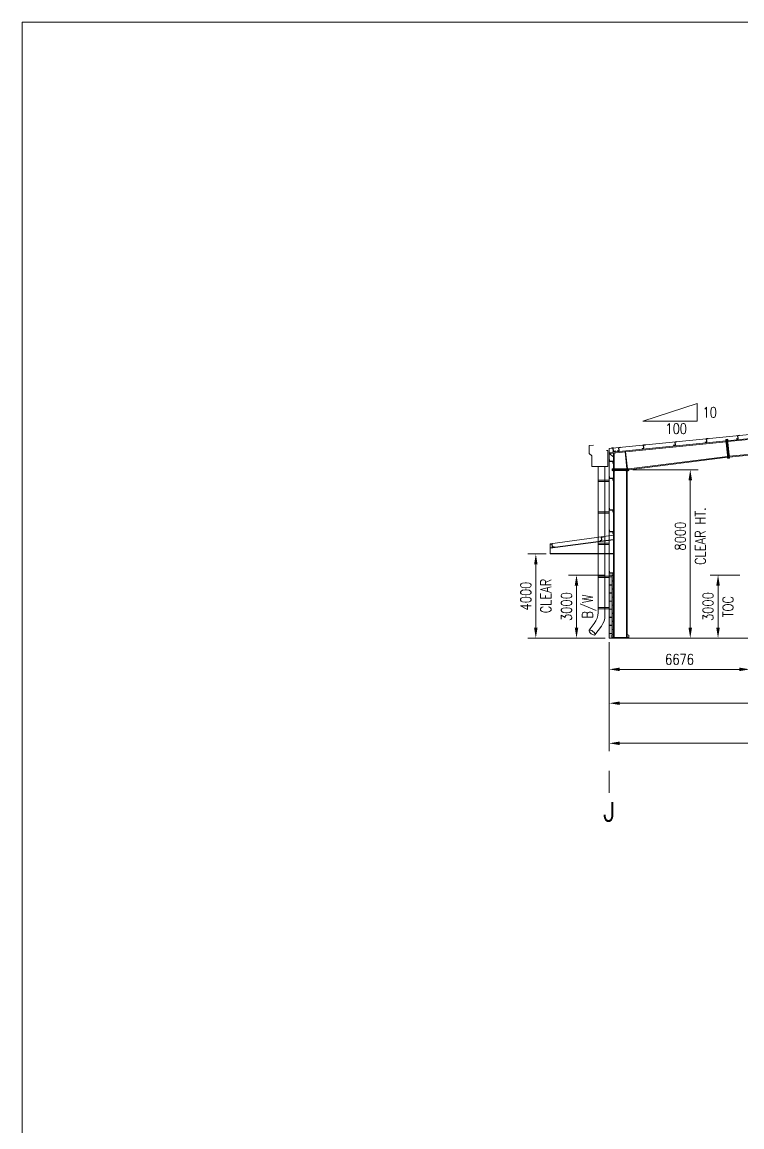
# Model space of a CAD drawing. Header units: millimetres. Extents: x 68421 to 1479662, y -51504 to 144751.
# Drawn here: x 554137 to 588317, y 50032 to 102496 of the extents above; entities that cross this region are included whole.
import ezdxf
from ezdxf.enums import TextEntityAlignment as Align

# ---------------------------------------------------------------- set-up
doc = ezdxf.new("R2010")
doc.units = ezdxf.units.MM
doc.header["$LTSCALE"] = 0.35
doc.header["$MEASUREMENT"] = 0
doc.linetypes.add('CENTER', pattern=[6884.562, 4302.852, -860.57, 860.57, -860.57])
doc.linetypes.add('CONTIN', pattern=[0, 0, 0])
doc.layers.get('0').update_dxf_attribs({"linetype": 'CONTIN'})
doc.styles.add('ROMANT', font='simplex.shx')
doc.styles.add('S', font='simplex.shx')
doc.styles.add('SIMPLEX', font='simplex.shx', dxfattribs={"width": 0.8})

msp = doc.modelspace()

# ---------------------------------------------------------------- hatches: boundary and pattern name
at = {"lineweight": 0}
msp.add_hatch(color=254, dxfattribs=at).paths.add_polyline_path([(582016.79799, 76239.66906), (582016.79799, 73239.66906), (582216.81146, 73239.66906), (582216.81146, 76239.66906)])

# ---------------------------------------------------------------- linework, layer by layer
at = {"color": 5, "lineweight": 0}
for p, q in [((582016.79799, 82254.57323), (607106.79799, 84763.57359)), ((582016.79799, 76239.66906), (582016.79799, 82254.57323)), ((582216.79922, 78125.45514), (579216.79922, 77724.19271))]:
    msp.add_line(p, q, dxfattribs=at)
at = {"linetype": 'Continuous', "lineweight": 0}
for p, q in [((586191.29753, 84383.85761), (583619.10033, 83538.19348)), ((586191.29753, 83538.19348), (586191.29753, 84383.85761)), ((586191.29753, 83538.19348), (583619.10033, 83538.19348)), ((582016.79799, 82053.57606), (582020.58911, 82015.66485)), ((582020.58911, 82015.66485), (582216.7985, 81859.13593)), ((582016.79799, 73239.66906), (632916.79799, 73239.66906))]:
    msp.add_line(p, q, dxfattribs=at)
at = {"lineweight": 0}
for p, q in [((587640.76227, 82615.97154), (595845.38905, 83436.43284)), ((587644.60315, 82578.06639), (595849.22977, 83398.52926)), ((582016.79799, 82053.57606), (587564.9404, 82608.38937)), ((582016.79799, 82015.28574), (587568.78129, 82570.48421)), ((587662.53151, 82652.59296), (587536.16139, 82639.95526)), ((587670.11403, 82576.76966), (587543.74342, 82564.13296)), ((587633.46608, 82687.97666), (587557.6443, 82680.39366)), ((587557.6443, 82680.39366), (587649.15309, 81777.30576)), ((587595.55592, 82684.18566), (587687.06374, 81781.09686)), ((587724.97487, 81784.88886), (587633.46608, 82687.97666)), ((587715.54372, 81879.20136), (595922.75917, 82672.87754)), ((587719.33522, 81841.28726), (595926.59903, 82634.98245)), ((582216.80171, 81277.76966), (582216.7977, 82035.28572)), ((582254.90171, 81277.76966), (582254.89771, 82039.09572)), ((582856.35341, 81277.49626), (582770.61366, 82099.32626)), ((582795.83193, 82102.35856), (582881.57179, 81280.52846)), ((582946.00185, 81278.24136), (587639.89186, 81869.92006)), ((587738.87575, 81901.14856), (587612.50563, 81888.51186)), ((582946.00185, 81239.66906), (587643.68922, 81831.94646)), ((587746.45778, 81825.32726), (587620.08815, 81812.68956)), ((587649.15309, 81777.30576), (587724.97487, 81784.88886)), ((582159.65175, 81277.76966), (582159.65168, 81201.56946)), ((582159.65168, 81201.56946), (582946.00185, 81201.56946)), ((582159.65171, 81239.67006), (582946.00185, 81239.66906)), ((582946.00185, 81277.76866), (582159.65175, 81277.76966)), ((582197.75175, 81303.17006), (582197.75168, 81176.17006)), ((582216.79988, 79302.76916), (582216.80171, 81201.56946)), ((582254.89987, 79302.76916), (582254.90171, 81201.56946)), ((582273.95176, 81303.17006), (582273.95167, 81176.17006)), ((582822.27675, 81303.17006), (582822.27668, 81176.17006)), ((582837.79988, 73277.76913), (582837.80171, 81201.56946)), ((582875.89988, 73277.76914), (582875.90171, 81201.56946)), ((582904.60182, 81303.16906), (582904.6017, 81176.16906)), ((582946.00185, 81201.56946), (582946.00185, 81277.76866)), ((582216.79799, 73277.76905), (582216.79988, 79335.56896)), ((582254.89798, 73277.76906), (582254.89987, 79335.56896)), ((582216.79806, 73411.58593), (582140.59801, 73379.36906)), ((582140.59801, 73277.76906), (582140.59801, 73379.36906)), ((582140.59801, 73277.76906), (582952.09997, 73277.76914)), ((582140.59801, 73239.66906), (582140.59801, 73277.76906)), ((582952.09997, 73239.66914), (582140.59801, 73239.66906)), ((582216.79799, 73277.76905), (582875.8999, 73277.76915)), ((582875.8999, 73411.58598), (582952.09997, 73379.36914)), ((582952.09997, 73277.76914), (582952.09997, 73379.36914)), ((582952.09997, 73277.76914), (582952.09997, 73239.66914))]:
    msp.add_line(p, q, dxfattribs=at)
at = {"color": 4, "linetype": 'Continuous', "lineweight": 0}
for p, q in [((581072.56343, 82392.30577), (581272.44238, 82402.78099)), ((581072.56343, 82392.30577), (581072.56343, 82003.1189)), ((581183.75969, 81891.92265), (581072.56343, 82003.1189)), ((581183.75969, 81891.92265), (581183.75969, 81393.05216)), ((581183.75969, 81393.05216), (581183.75969, 81891.92265)), ((581947.98891, 81393.05216), (581947.98891, 82159.0646)), ((581183.75969, 81393.05216), (581947.98891, 81393.05216)), ((581485.42601, 81393.05216), (581485.42601, 74455.57859)), ((581813.52653, 81393.05216), (581813.52653, 74455.57859)), ((581813.52653, 74455.57859), (581813.52653, 74319.00579)), ((581307.44736, 73944.54763), (581067.42826, 73618.71385)), ((581642.9762, 73817.4883), (581339.39898, 73397.50923))]:
    msp.add_line(p, q, dxfattribs=at)
at = {"extrusion": (0, 0, -1)}
for p, q in [((583649.71373, 82420.57475), (583730.59035, 82428.66241)), ((583665.82338, 82259.47822), (583649.71373, 82420.57475)), ((583730.59035, 82428.66241), (583732.20132, 82412.55275)), ((585075.89157, 82416.75581), (585077.50254, 82400.64616)), ((585077.50254, 82400.64616), (585158.37916, 82408.73382)), ((585142.26951, 82569.83034), (585223.14613, 82577.91801)), ((585158.37916, 82408.73382), (585142.26951, 82569.83034)), ((585223.14613, 82577.91801), (585224.7571, 82561.80835)), ((586568.44735, 82566.01141), (586570.05832, 82549.90176)), ((586570.05832, 82549.90176), (586650.93494, 82557.98942)), ((586634.82529, 82719.08594), (586715.70192, 82727.1736)), ((586650.93494, 82557.98942), (586634.82529, 82719.08594)), ((586715.70192, 82727.1736), (586717.31288, 82711.06395)), ((588061.00314, 82715.26701), (588062.6141, 82699.15736)), ((588062.6141, 82699.15736), (588143.49072, 82707.24502)), ((588127.38108, 82868.34154), (588208.2577, 82876.4292)), ((588143.49072, 82707.24502), (588127.38108, 82868.34154)), ((588208.2577, 82876.4292), (588209.86866, 82860.31955)), ((582198.9251, 82272.78595), (582118.04848, 82264.69828)), ((582118.04848, 82264.69828), (582119.65944, 82248.58862)), ((582215.03476, 82111.68943), (582198.9251, 82272.78595)), ((582295.91138, 82119.77709), (582215.03476, 82111.68943)), ((582294.30041, 82135.88675), (582295.91138, 82119.77709)), ((582403.16955, 82146.77366), (582404.78052, 82130.66401)), ((582404.78052, 82130.66401), (582485.65714, 82138.75167)), ((582469.54749, 82299.84819), (582550.42411, 82307.93585)), ((582485.65714, 82138.75167), (582469.54749, 82299.84819)), ((582550.42411, 82307.93585), (582552.03508, 82291.82619)), ((583583.33579, 82267.50021), (583584.94675, 82251.39056)), ((583584.94675, 82251.39056), (583665.82338, 82259.47822)), ((582035.85036, 81629.6691), (582035.85038, 81710.9491)), ((582197.75036, 81629.66906), (582035.85036, 81629.6691)), ((582035.85038, 81710.9491), (582052.04039, 81710.9491)), ((582181.56034, 81548.38907), (582197.75034, 81548.38906)), ((582197.75034, 81548.38906), (582197.75036, 81629.66906)), ((582035.85036, 80819.6691), (582035.85038, 80900.9491)), ((582197.75036, 80819.66906), (582035.85036, 80819.6691)), ((582035.85038, 80900.9491), (582052.04039, 80900.9491)), ((582197.75034, 80738.38906), (582197.75036, 80819.66906)), ((582181.56034, 80738.38907), (582197.75034, 80738.38906)), ((582035.8499, 79319.6691), (582035.84993, 79400.9491)), ((582197.74991, 79319.66906), (582035.8499, 79319.6691)), ((582035.84993, 79400.9491), (582052.03993, 79400.9491)), ((582181.55988, 79238.38907), (582197.74988, 79238.38906)), ((582197.74988, 79238.38906), (582197.74991, 79319.66906)), ((582035.84943, 78290.6691), (582035.84945, 78371.9491)), ((582197.74943, 78290.66906), (582035.84943, 78290.6691)), ((582035.84945, 78371.9491), (582052.03946, 78371.9491)), ((582181.55941, 78209.38907), (582197.74941, 78209.38906)), ((582197.74941, 78209.38906), (582197.74943, 78290.66906)), ((579310.56177, 77720.13555), (579229.68515, 77712.04789)), ((579229.68515, 77712.04789), (579231.29611, 77695.93826)), ((579326.67139, 77559.03936), (579310.56177, 77720.13555)), ((581582.77261, 77897.8202), (581584.38357, 77881.71055)), ((581584.38357, 77881.71055), (581665.2602, 77889.79822)), ((581649.15054, 78050.89474), (581730.02717, 78058.9824)), ((581665.2602, 77889.79822), (581649.15054, 78050.89474)), ((581730.02717, 78058.9824), (581731.63813, 78042.87274)), ((579407.54802, 77567.12702), (579326.67139, 77559.03936)), ((579405.93705, 77583.23664), (579407.54802, 77567.12702)), ((582035.84896, 76319.6691), (582035.84898, 76400.9491)), ((582197.74896, 76319.66906), (582035.84896, 76319.6691)), ((582035.84898, 76400.9491), (582052.03899, 76400.9491)), ((582181.55894, 76238.38907), (582197.74894, 76238.38906)), ((582197.74894, 76238.38906), (582197.74896, 76319.66906))]:
    msp.add_line(p, q, dxfattribs=at)
at = {"linetype": 'CENTER', "lineweight": 0, "ltscale": 100}
msp.add_line((581947.98891, 82159.0646), (581894.79448, 82153.74516), dxfattribs=at)
at = {"color": 6, "linetype": 'ByBlock', "lineweight": 0}
for p, q in [((583139.61031, 81239.66905), (586240.79799, 81239.66905)), ((585865.79799, 73739.66906), (585865.79799, 80739.66905)), ((588225.74788, 76239.66906), (586809.6259, 76239.66906)), ((587184.6259, 73739.66906), (587184.6259, 75739.66906)), ((582016.79799, 73052.16906), (582016.79799, 67873.66906)), ((582016.79799, 73052.16906), (582016.79799, 69776.66906)), ((582016.79799, 73052.16906), (582016.79799, 71383.66906)), ((583139.59997, 73239.66906), (586240.79799, 73239.66906)), ((588221.74698, 73239.66906), (586809.6259, 73239.66906)), ((582516.79799, 71758.66906), (588193.4259, 71758.66906)), ((606967.4259, 70151.66906), (582516.79799, 70151.66906)), ((582516.79799, 68248.66906), (632416.79799, 68248.66906))]:
    msp.add_line(p, q, dxfattribs=at)
at = {"color": 5, "linetype": 'CENTER', "lineweight": 0, "ltscale": 100}
for p, q in [((581485.42666, 80745.23789), (582016.7968, 80745.23758)), ((581485.42666, 80680.85939), (581485.42666, 80745.23789)), ((582016.7968, 80680.85908), (581485.42666, 80680.85939)), ((582016.7968, 80745.23758), (582016.7968, 80680.85908)), ((581485.42666, 79245.23789), (582016.7968, 79245.23758)), ((581485.42666, 79180.85939), (581485.42666, 79245.23789)), ((582016.7968, 79245.23758), (582016.7968, 79180.85908)), ((582016.7968, 79180.85908), (581485.42666, 79180.85939)), ((581485.42666, 77745.23789), (582016.7968, 77745.23758)), ((581485.42666, 77680.85939), (581485.42666, 77745.23789)), ((582016.7968, 77680.85908), (581485.42666, 77680.85939)), ((582016.7968, 77745.23758), (582016.7968, 77680.85908)), ((581485.42666, 76184.23789), (582016.7968, 76184.23758)), ((581485.42666, 76119.85939), (581485.42666, 76184.23789)), ((582016.7968, 76119.85908), (581485.42666, 76119.85939)), ((582016.7968, 76184.23758), (582016.7968, 76119.85908)), ((581485.42666, 74691.23789), (582016.7968, 74691.23758)), ((581485.42666, 74626.85939), (581485.42666, 74691.23789)), ((582016.7968, 74626.85908), (581485.42666, 74626.85939)), ((582016.7968, 74691.23758), (582016.7968, 74626.85908))]:
    msp.add_line(p, q, dxfattribs=at)
at = {"color": 7, "lineweight": 0}
for p, q in [((582216.79922, 77931.11545), (579216.79922, 77531.11545)), ((582216.79922, 77911.0157), (579216.79922, 77511.0157)), ((582216.79922, 77239.66906), (579216.79922, 77239.66906)), ((582216.79922, 77259.66906), (579218.79922, 77259.66906))]:
    msp.add_line(p, q, dxfattribs=at)
at = {"color": 5, "linetype": 'Continuous', "lineweight": 0}
msp.add_line((579216.79922, 77531.11545), (579216.79922, 77724.19271), dxfattribs=at)
at = {"color": 6, "lineweight": 0}
for p, q in [((579029.29922, 77239.66906), (578156.52464, 77239.66906)), ((578531.52464, 73739.66905), (578531.52464, 76739.66906)), ((581829.29799, 76239.66906), (580089.14369, 76239.66906)), ((580464.14369, 73739.66906), (580464.14369, 75739.66906)), ((581829.29799, 73239.66905), (578156.52464, 73239.66905)), ((581829.29799, 73239.66906), (580089.14369, 73239.66906))]:
    msp.add_line(p, q, dxfattribs=at)
at = {"color": 0, "linetype": 'Continuous', "lineweight": 0}
msp.add_line((579216.79922, 77239.66906), (579216.79922, 77531.11545), dxfattribs=at)
at = {"color": 252, "lineweight": 0}
for p, q in [((582016.79799, 76239.66906), (582016.79799, 73239.66906)), ((582216.81146, 76239.66906), (582016.79799, 76239.66906)), ((582216.81146, 73239.66906), (582216.81146, 76239.66906)), ((582016.79799, 73239.66906), (582216.81146, 73239.66906))]:
    msp.add_line(p, q, dxfattribs=at)
at = {"color": 252, "linetype": 'Continuous', "lineweight": 0}
for p, q in [((582152.14369, 76155.31556), (582016.79799, 76155.31556)), ((582152.14369, 76146.31556), (582016.79799, 76146.31556)), ((582152.14369, 76155.31556), (582152.14369, 76239.66906)), ((582152.14369, 75771.31556), (582152.14369, 76146.31556)), ((582161.14369, 75963.31556), (582161.14369, 76239.66906)), ((582152.14369, 75771.31556), (582016.79799, 75771.31556)), ((582152.14369, 75762.31556), (582016.79799, 75762.31556)), ((582152.14369, 75387.31556), (582152.14369, 75762.31556)), ((582216.81146, 75963.31556), (582161.14369, 75963.31556)), ((582161.14369, 75579.31556), (582161.14369, 75954.31556)), ((582216.81146, 75954.31556), (582161.14369, 75954.31556)), ((582216.81146, 75579.31556), (582161.14369, 75579.31556)), ((582161.14369, 75195.31556), (582161.14369, 75570.31556)), ((582216.81146, 75570.31556), (582161.14369, 75570.31556)), ((582152.14369, 75387.31556), (582016.79799, 75387.31556)), ((582152.14369, 75378.31556), (582016.79799, 75378.31556)), ((582152.14369, 75003.31556), (582152.14369, 75378.31556)), ((582216.81146, 75195.31556), (582161.14369, 75195.31556)), ((582161.14369, 74811.31556), (582161.14369, 75186.31556)), ((582216.81146, 75186.31556), (582161.14369, 75186.31556)), ((582152.14369, 75003.31556), (582016.79799, 75003.31556)), ((582152.14369, 74994.31556), (582016.79799, 74994.31556)), ((582152.14369, 74619.31556), (582016.79799, 74619.31556)), ((582152.14369, 74610.31556), (582016.79799, 74610.31556)), ((582152.14369, 74619.31556), (582152.14369, 74994.31556)), ((582152.14369, 74235.31556), (582152.14369, 74610.31556)), ((582216.81146, 74811.31556), (582161.14369, 74811.31556)), ((582161.14369, 74427.31556), (582161.14369, 74802.31556)), ((582216.81146, 74802.31556), (582161.14369, 74802.31556)), ((582152.14369, 74235.31556), (582016.79799, 74235.31556)), ((582152.14369, 74226.31556), (582016.79799, 74226.31556)), ((582152.14369, 73851.31556), (582152.14369, 74226.31556)), ((582216.81146, 74427.31556), (582161.14369, 74427.31556)), ((582161.14369, 74043.31556), (582161.14369, 74418.31556)), ((582216.81146, 74418.31556), (582161.14369, 74418.31556)), ((582216.81146, 74043.31556), (582161.14369, 74043.31556)), ((582161.14369, 73659.31556), (582161.14369, 74034.31556)), ((582216.81146, 74034.31556), (582161.14369, 74034.31556)), ((582152.14369, 73851.31556), (582016.79799, 73851.31556)), ((582152.14369, 73842.31556), (582016.79799, 73842.31556)), ((582152.14369, 73467.31556), (582016.79799, 73467.31556)), ((582152.14369, 73458.31556), (582016.79799, 73458.31556)), ((582152.14369, 73467.31556), (582152.14369, 73842.31556)), ((582152.14369, 73239.66906), (582152.14369, 73458.31556)), ((582216.81146, 73659.31556), (582161.14369, 73659.31556)), ((582161.14369, 73275.31556), (582161.14369, 73650.31556)), ((582216.81146, 73650.31556), (582161.14369, 73650.31556)), ((582216.81146, 73275.31556), (582161.14369, 73275.31556)), ((582161.14369, 73239.66906), (582161.14369, 73266.31556)), ((582216.81146, 73266.31556), (582161.14369, 73266.31556))]:
    msp.add_line(p, q, dxfattribs=at)
at = {"color": 1, "linetype": 'ByBlock', "lineweight": 0}
msp.add_line((582016.79799, 66948.66906), (582016.79799, 65903.93438), dxfattribs=at)
at = {"linetype": 'Continuous', "lineweight": 5}
msp.add_lwpolyline([(554137, 102496), (923742, 102496), (923742, -4942), (554137, -4942)], close=True, dxfattribs=at)
at = {"color": 4, "linetype": 'Continuous', "lineweight": 0}
for centre, start in [((580662.77383, 74455.57859), 321.596232854), ((580990.87434, 74319.00579), 322.43689122)]:
    msp.add_arc(centre, 822.65219, start, 0, dxfattribs=at)
at = {"color": 4, "linetype": 'Continuous', "lineweight": 0, "extrusion": (0, 0, -1)}
msp.add_ellipse((581202.04712, 73506.38768), major_axis=(137.35186, -108.87845), ratio=0.3921056148, dxfattribs=at)
at = {"color": 6, "linetype": 'Continuous', "lineweight": 5}
for points in [[(585949.13132, 80739.66905), (585782.46465, 80739.66905), (585865.79799, 81239.66905)], [(578614.85797, 76739.66906), (578448.1913, 76739.66906), (578531.52464, 77239.66906)], [(580547.47702, 75739.66906), (580380.81035, 75739.66906), (580464.14369, 76239.66906)], [(587267.95923, 75739.66906), (587101.29256, 75739.66906), (587184.6259, 76239.66906)], [(578448.1913, 73739.66905), (578614.85797, 73739.66905), (578531.52464, 73239.66905)], [(580380.81035, 73739.66906), (580547.47702, 73739.66906), (580464.14369, 73239.66906)], [(585782.46465, 73739.66906), (585949.13132, 73739.66906), (585865.79799, 73239.66906)], [(587101.29256, 73739.66906), (587267.95923, 73739.66906), (587184.6259, 73239.66906)], [(582516.79799, 71842.00239), (582516.79799, 71675.33573), (582016.79799, 71758.66906)], [(588193.4259, 71675.33573), (588193.4259, 71842.00239), (588693.4259, 71758.66906)], [(582516.79799, 70235.00239), (582516.79799, 70068.33573), (582016.79799, 70151.66906)], [(582516.79799, 68332.00239), (582516.79799, 68165.33573), (582016.79799, 68248.66906)]]:
    msp.add_solid(points, dxfattribs=at)

# ---------------------------------------------------------------- texts
at = {"color": 7, "linetype": 'ByBlock', "lineweight": 0, "style": 'ROMANT', "width": 0.8}
for s, p in [('10', (586450.47997, 83714.64708)), ('100', (584683.27836, 82942.38869))]:
    msp.add_text(s, height=500, dxfattribs=at).set_placement(p)
at = {"linetype": 'ByBlock', "lineweight": 0, "style": 'S', "width": 0.9}
msp.add_text('J', height=900, dxfattribs=at).set_placement((582016.79799, 65003.93438), align=Align.MIDDLE_CENTER)
at = {"color": 7, "linetype": 'Continuous', "lineweight": 0, "char_height": 500, "attachment_point": 5, "rotation": 90, "style": 'SIMPLEX'}
for s, insert in [('\\A1;CLEAR HT.}', (586340.79799, 78085.38334)), ('\\A1;{8000', (585390.79799, 78085.38334)), ('\\A1;{4000', (578056.52464, 75239.66905)), ('\\A1;CLEAR}', (579006.52464, 75239.66905)), ('\\A1;{3000', (579989.14369, 74739.66906)), ('\\A1;B/W }', (581070.09607, 74739.66906)), ('\\A1;{3000', (586709.6259, 74739.66906)), ('\\A1;TOC}', (587659.6259, 74739.66906))]:
    msp.add_mtext(s, dxfattribs=dict(at, insert=insert))
at = {"color": 7, "linetype": 'Continuous', "lineweight": 0, "insert": (585355.11194, 72233.66906), "char_height": 500, "attachment_point": 5, "style": 'SIMPLEX'}
msp.add_mtext('\\A1;{6676}', dxfattribs=at)

doc.saveas('drawing.dxf')
